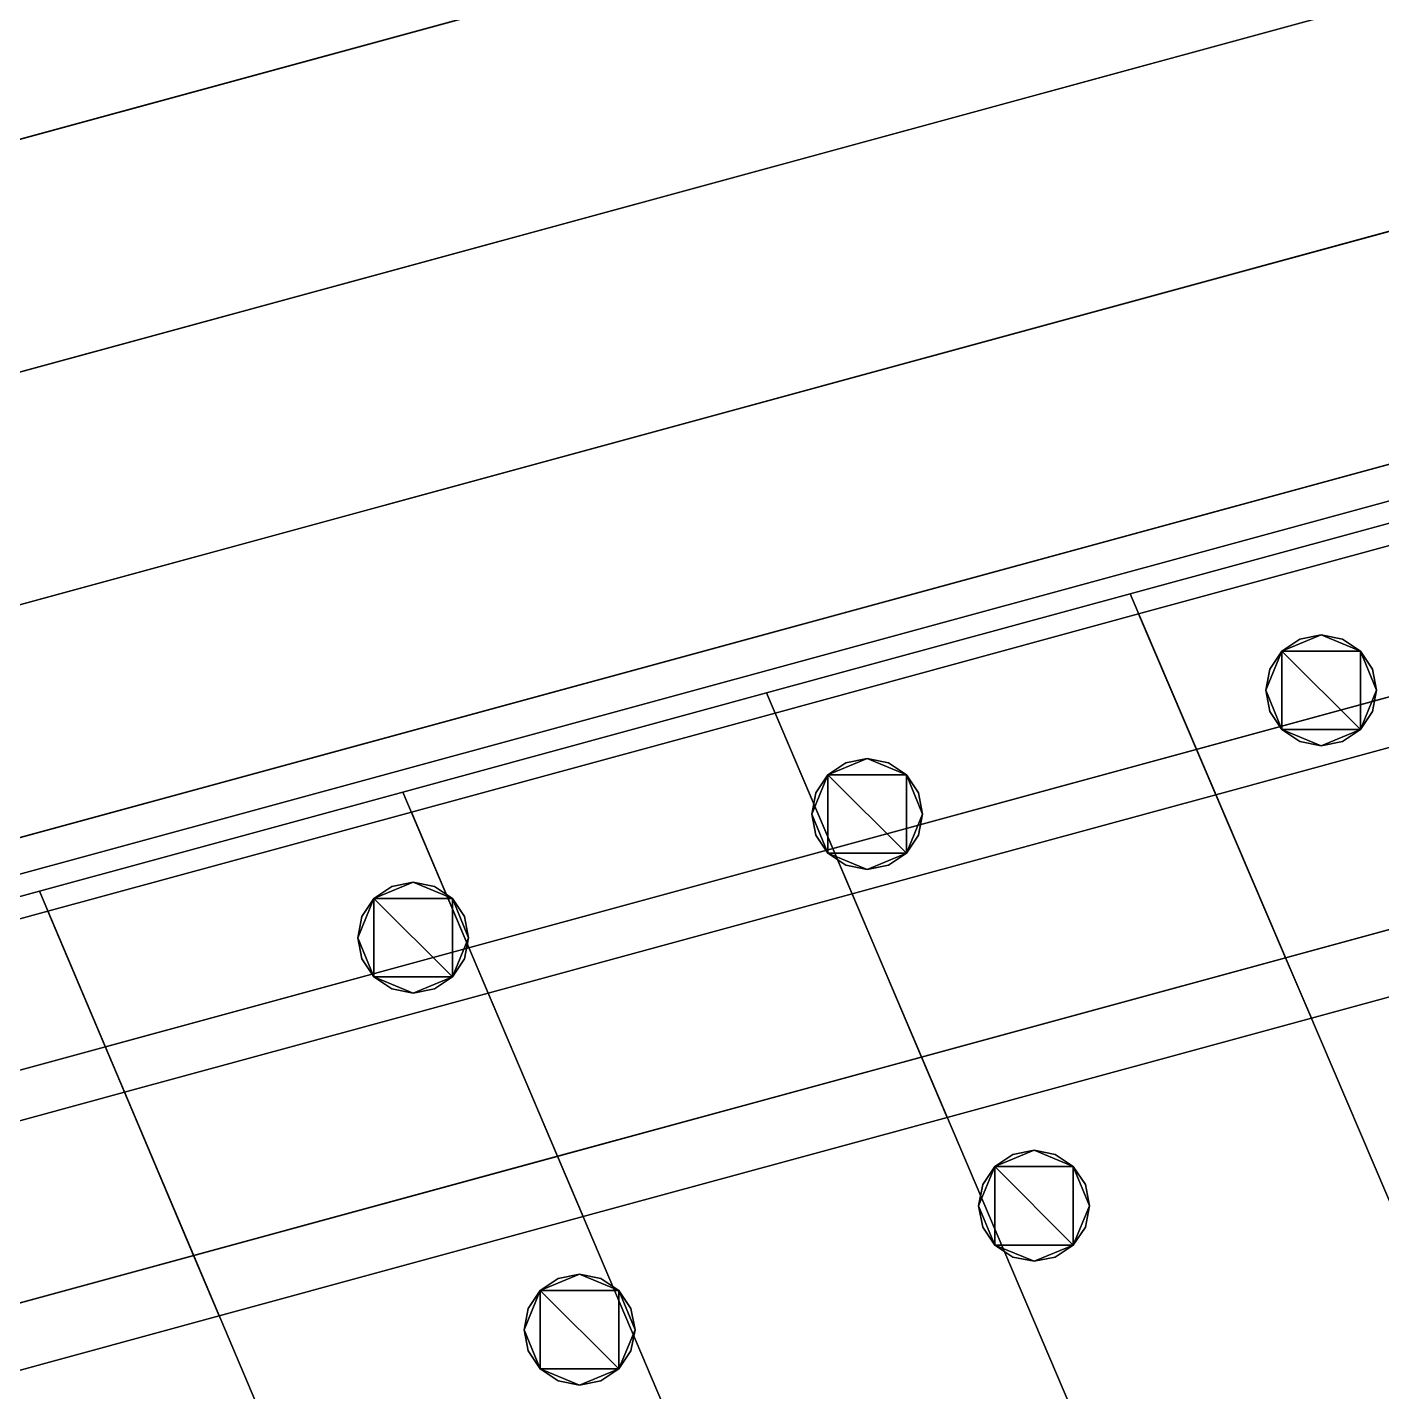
# Model space of a CAD drawing. Extents: x 2629709 to 3675628, y 1179 to 102095.
# Drawn here: x 2652340 to 2658541, y 75136 to 81384 of the extents above; entities that cross this region are included whole.
import ezdxf

# ---------------------------------------------------------------- set-up
doc = ezdxf.new("R2010")
doc.units = 0
doc.header["$LTSCALE"] = 550
doc.header["$MEASUREMENT"] = 0
for name, color, linetype in [('3DF-기초', 4, 'Continuous'), ('3DF-말뚝', 6, 'Continuous'), ('3DF-벽체', 5, 'Continuous'), ('3DF-슬래브', 8, 'Continuous'), ('3DF-포장', 250, 'Continuous')]:
    doc.layers.add(name, color=color, linetype=linetype)

msp = doc.modelspace()

# ---------------------------------------------------------------- linework, layer by layer
at = {"layer": '3DF-기초'}
for points in [[(2651125.1, 71624.7, 102250), (2649027.4, 76613, 102250), (2669000.1, 82057.3, 102250), (2671166.1, 77095.6, 102250)], [(2649027.4, 76613, 102250), (2649027.4, 76613, 102350), (2669000.1, 82057.3, 102350), (2669000.1, 82057.3, 102250)], [(2649027.4, 76613, 102350), (2651125.1, 71624.7, 102350), (2671166.1, 77095.6, 102350), (2669000.1, 82057.3, 102350)], [(2659436.3, 73996.2, 102350), (2657388.6, 78789.5, 102350), (2659053.1, 79243.2, 102350), (2661106.3, 74452, 102350)], [(2657388.6, 78789.5, 102350), (2657388.6, 78789.5, 103350), (2659053.1, 79243.2, 103350), (2659053.1, 79243.2, 102350)], [(2657388.6, 78789.5, 103350), (2659436.3, 73996.2, 103350), (2661106.3, 74452, 103350), (2659053.1, 79243.2, 103350)], [(2657766.3, 73540.3, 102350), (2655724.1, 78335.8, 102350), (2657388.6, 78789.5, 102350), (2659436.3, 73996.2, 102350)], [(2655724.1, 78335.8, 102350), (2655724.1, 78335.8, 103350), (2657388.6, 78789.5, 103350), (2657388.6, 78789.5, 102350)], [(2655724.1, 78335.8, 103350), (2657766.3, 73540.3, 103350), (2659436.3, 73996.2, 103350), (2657388.6, 78789.5, 103350)], [(2656096.3, 73084.4, 102350), (2654059.6, 77882, 102350), (2655724.1, 78335.8, 102350), (2657766.3, 73540.3, 102350)], [(2654059.6, 77882, 102350), (2654059.6, 77882, 103350), (2655724.1, 78335.8, 103350), (2655724.1, 78335.8, 102350)], [(2654059.6, 77882, 103350), (2656096.3, 73084.4, 103350), (2657766.3, 73540.3, 103350), (2655724.1, 78335.8, 103350)], [(2654426.3, 72628.6, 102350), (2652395.1, 77428.3, 102350), (2654059.6, 77882, 102350), (2656096.3, 73084.4, 102350)], [(2652395.1, 77428.3, 102350), (2652395.1, 77428.3, 103350), (2654059.6, 77882, 103350), (2654059.6, 77882, 102350)], [(2652395.1, 77428.3, 103350), (2654426.3, 72628.6, 103350), (2656096.3, 73084.4, 103350), (2654059.6, 77882, 103350)], [(2652756.4, 72172.8, 102350), (2650730.7, 76974.5, 102350), (2652395.1, 77428.3, 102350), (2654426.3, 72628.6, 102350)], [(2650730.7, 76974.5, 102350), (2650730.7, 76974.5, 103350), (2652395.1, 77428.3, 103350), (2652395.1, 77428.3, 102350)], [(2650730.7, 76974.5, 103350), (2652756.4, 72172.8, 103350), (2654426.3, 72628.6, 103350), (2652395.1, 77428.3, 103350)], [(2651125.1, 71624.7, 102350), (2651125.1, 71624.7, 102250), (2671166.1, 77095.6, 102250), (2671166.1, 77095.6, 102350)], [(2651086.4, 71716.9, 102350), (2649066.2, 76520.8, 102350), (2650730.7, 76974.5, 102350), (2652756.4, 72172.8, 102350)], [(2649066.2, 76520.8, 103350), (2651086.4, 71716.9, 103350), (2652756.4, 72172.8, 103350), (2650730.7, 76974.5, 103350)]]:
    msp.add_3dface(points, dxfattribs=at)
at = {"layer": '3DF-말뚝'}
for points in [[(2658263.5, 78601.9, 95650), (2658166.3, 78582.5, 95650), (2658083.9, 78527.5, 95650)], [(2658443.1, 78527.5, 95650), (2658263.5, 78601.9, 95650), (2658083.9, 78527.5, 95650)], [(2658263.5, 78601.9, 102350), (2658166.3, 78582.5, 102350), (2658083.9, 78527.5, 102350)], [(2658443.1, 78527.5, 102350), (2658263.5, 78601.9, 102350), (2658083.9, 78527.5, 102350)], [(2658263.5, 78601.9, 95650), (2658166.3, 78582.5, 95650), (2658166.3, 78582.5, 102350), (2658263.5, 78601.9, 102350)], [(2658360.7, 78582.5, 95650), (2658263.5, 78601.9, 95650), (2658263.5, 78601.9, 102350), (2658360.7, 78582.5, 102350)], [(2658443.1, 78527.5, 95650), (2658360.7, 78582.5, 95650), (2658263.5, 78601.9, 95650)], [(2658443.1, 78527.5, 102350), (2658360.7, 78582.5, 102350), (2658263.5, 78601.9, 102350)], [(2658166.3, 78582.5, 95650), (2658083.9, 78527.5, 95650), (2658083.9, 78527.5, 102350), (2658166.3, 78582.5, 102350)], [(2658443.1, 78527.5, 95650), (2658360.7, 78582.5, 95650), (2658360.7, 78582.5, 102350), (2658443.1, 78527.5, 102350)], [(2658083.9, 78527.5, 95650), (2658028.9, 78445.1, 95650), (2658009.5, 78347.9, 95650)], [(2658083.9, 78527.5, 95650), (2658009.5, 78347.9, 95650), (2658083.9, 78168.3, 95650)], [(2658083.9, 78527.5, 102350), (2658028.9, 78445.1, 102350), (2658009.5, 78347.9, 102350)], [(2658083.9, 78527.5, 102350), (2658009.5, 78347.9, 102350), (2658083.9, 78168.3, 102350)], [(2658083.9, 78527.5, 95650), (2658028.9, 78445.1, 95650), (2658028.9, 78445.1, 102350), (2658083.9, 78527.5, 102350)], [(2658443.1, 78168.3, 95650), (2658443.1, 78527.5, 95650), (2658083.9, 78527.5, 95650)], [(2658083.9, 78527.5, 95650), (2658083.9, 78168.3, 95650), (2658443.1, 78168.3, 95650)], [(2658443.1, 78168.3, 102350), (2658443.1, 78527.5, 102350), (2658083.9, 78527.5, 102350)], [(2658083.9, 78527.5, 102350), (2658083.9, 78168.3, 102350), (2658443.1, 78168.3, 102350)], [(2658498.2, 78445.1, 95650), (2658443.1, 78527.5, 95650), (2658443.1, 78527.5, 102350), (2658498.2, 78445.1, 102350)], [(2658517.5, 78347.9, 95650), (2658498.2, 78445.1, 95650), (2658443.1, 78527.5, 95650)], [(2658443.1, 78168.3, 95650), (2658517.5, 78347.9, 95650), (2658443.1, 78527.5, 95650)], [(2658517.5, 78347.9, 102350), (2658498.2, 78445.1, 102350), (2658443.1, 78527.5, 102350)], [(2658443.1, 78168.3, 102350), (2658517.5, 78347.9, 102350), (2658443.1, 78527.5, 102350)], [(2658028.9, 78445.1, 95650), (2658009.5, 78347.9, 95650), (2658009.5, 78347.9, 102350), (2658028.9, 78445.1, 102350)], [(2658517.5, 78347.9, 95650), (2658498.2, 78445.1, 95650), (2658498.2, 78445.1, 102350), (2658517.5, 78347.9, 102350)], [(2658009.5, 78347.9, 95650), (2658028.9, 78250.7, 95650), (2658028.9, 78250.7, 102350), (2658009.5, 78347.9, 102350)], [(2658009.5, 78347.9, 95650), (2658028.9, 78250.7, 95650), (2658083.9, 78168.3, 95650)], [(2658009.5, 78347.9, 102350), (2658028.9, 78250.7, 102350), (2658083.9, 78168.3, 102350)], [(2658443.1, 78168.3, 95650), (2658498.2, 78250.7, 95650), (2658517.5, 78347.9, 95650)], [(2658443.1, 78168.3, 102350), (2658498.2, 78250.7, 102350), (2658517.5, 78347.9, 102350)], [(2658498.2, 78250.7, 95650), (2658517.5, 78347.9, 95650), (2658517.5, 78347.9, 102350), (2658498.2, 78250.7, 102350)], [(2658028.9, 78250.7, 95650), (2658083.9, 78168.3, 95650), (2658083.9, 78168.3, 102350), (2658028.9, 78250.7, 102350)], [(2658443.1, 78168.3, 95650), (2658498.2, 78250.7, 95650), (2658498.2, 78250.7, 102350), (2658443.1, 78168.3, 102350)], [(2658083.9, 78168.3, 95650), (2658166.3, 78113.2, 95650), (2658166.3, 78113.2, 102350), (2658083.9, 78168.3, 102350)], [(2658083.9, 78168.3, 95650), (2658166.3, 78113.2, 95650), (2658263.5, 78093.9, 95650)], [(2658083.9, 78168.3, 95650), (2658263.5, 78093.9, 95650), (2658443.1, 78168.3, 95650)], [(2658083.9, 78168.3, 102350), (2658166.3, 78113.2, 102350), (2658263.5, 78093.9, 102350)], [(2658083.9, 78168.3, 102350), (2658263.5, 78093.9, 102350), (2658443.1, 78168.3, 102350)], [(2658263.5, 78093.9, 95650), (2658360.7, 78113.2, 95650), (2658443.1, 78168.3, 95650)], [(2658263.5, 78093.9, 102350), (2658360.7, 78113.2, 102350), (2658443.1, 78168.3, 102350)], [(2658360.7, 78113.2, 95650), (2658443.1, 78168.3, 95650), (2658443.1, 78168.3, 102350), (2658360.7, 78113.2, 102350)], [(2658166.3, 78113.2, 95650), (2658263.5, 78093.9, 95650), (2658263.5, 78093.9, 102350), (2658166.3, 78113.2, 102350)], [(2658263.5, 78093.9, 95650), (2658360.7, 78113.2, 95650), (2658360.7, 78113.2, 102350), (2658263.5, 78093.9, 102350)], [(2656184.9, 78035.4, 95650), (2656087.7, 78016.1, 95650), (2656005.3, 77961, 95650)], [(2656364.6, 77961, 95650), (2656184.9, 78035.4, 95650), (2656005.3, 77961, 95650)], [(2656184.9, 78035.4, 102350), (2656087.7, 78016.1, 102350), (2656005.3, 77961, 102350)], [(2656364.6, 77961, 102350), (2656184.9, 78035.4, 102350), (2656005.3, 77961, 102350)], [(2656087.7, 78016.1, 95650), (2656005.3, 77961, 95650), (2656005.3, 77961, 102350), (2656087.7, 78016.1, 102350)], [(2656184.9, 78035.4, 95650), (2656087.7, 78016.1, 95650), (2656087.7, 78016.1, 102350), (2656184.9, 78035.4, 102350)], [(2656282.1, 78016.1, 95650), (2656184.9, 78035.4, 95650), (2656184.9, 78035.4, 102350), (2656282.1, 78016.1, 102350)], [(2656364.6, 77961, 95650), (2656282.1, 78016.1, 95650), (2656184.9, 78035.4, 95650)], [(2656364.6, 77961, 102350), (2656282.1, 78016.1, 102350), (2656184.9, 78035.4, 102350)], [(2656364.6, 77961, 95650), (2656282.1, 78016.1, 95650), (2656282.1, 78016.1, 102350), (2656364.6, 77961, 102350)], [(2656005.3, 77961, 95650), (2655950.3, 77878.6, 95650), (2655930.9, 77781.4, 95650)], [(2656005.3, 77961, 95650), (2655930.9, 77781.4, 95650), (2656005.3, 77601.8, 95650)], [(2656005.3, 77961, 102350), (2655950.3, 77878.6, 102350), (2655930.9, 77781.4, 102350)], [(2656005.3, 77961, 102350), (2655930.9, 77781.4, 102350), (2656005.3, 77601.8, 102350)], [(2656005.3, 77961, 95650), (2655950.3, 77878.6, 95650), (2655950.3, 77878.6, 102350), (2656005.3, 77961, 102350)], [(2656364.6, 77601.8, 95650), (2656364.6, 77961, 95650), (2656005.3, 77961, 95650)], [(2656005.3, 77961, 95650), (2656005.3, 77601.8, 95650), (2656364.6, 77601.8, 95650)], [(2656364.6, 77601.8, 102350), (2656364.6, 77961, 102350), (2656005.3, 77961, 102350)], [(2656005.3, 77961, 102350), (2656005.3, 77601.8, 102350), (2656364.6, 77601.8, 102350)], [(2656419.6, 77878.6, 95650), (2656364.6, 77961, 95650), (2656364.6, 77961, 102350), (2656419.6, 77878.6, 102350)], [(2656438.9, 77781.4, 95650), (2656419.6, 77878.6, 95650), (2656364.6, 77961, 95650)], [(2656364.6, 77601.8, 95650), (2656438.9, 77781.4, 95650), (2656364.6, 77961, 95650)], [(2656438.9, 77781.4, 102350), (2656419.6, 77878.6, 102350), (2656364.6, 77961, 102350)], [(2656364.6, 77601.8, 102350), (2656438.9, 77781.4, 102350), (2656364.6, 77961, 102350)], [(2655950.3, 77878.6, 95650), (2655930.9, 77781.4, 95650), (2655930.9, 77781.4, 102350), (2655950.3, 77878.6, 102350)], [(2656438.9, 77781.4, 95650), (2656419.6, 77878.6, 95650), (2656419.6, 77878.6, 102350), (2656438.9, 77781.4, 102350)], [(2655930.9, 77781.4, 95650), (2655950.3, 77684.2, 95650), (2655950.3, 77684.2, 102350), (2655930.9, 77781.4, 102350)], [(2655930.9, 77781.4, 95650), (2655950.3, 77684.2, 95650), (2656005.3, 77601.8, 95650)], [(2655930.9, 77781.4, 102350), (2655950.3, 77684.2, 102350), (2656005.3, 77601.8, 102350)], [(2656364.6, 77601.8, 95650), (2656419.6, 77684.2, 95650), (2656438.9, 77781.4, 95650)], [(2656364.6, 77601.8, 102350), (2656419.6, 77684.2, 102350), (2656438.9, 77781.4, 102350)], [(2656419.6, 77684.2, 95650), (2656438.9, 77781.4, 95650), (2656438.9, 77781.4, 102350), (2656419.6, 77684.2, 102350)], [(2655950.3, 77684.2, 95650), (2656005.3, 77601.8, 95650), (2656005.3, 77601.8, 102350), (2655950.3, 77684.2, 102350)], [(2656364.6, 77601.8, 95650), (2656419.6, 77684.2, 95650), (2656419.6, 77684.2, 102350), (2656364.6, 77601.8, 102350)], [(2656005.3, 77601.8, 95650), (2656087.7, 77546.7, 95650), (2656087.7, 77546.7, 102350), (2656005.3, 77601.8, 102350)], [(2656005.3, 77601.8, 95650), (2656087.7, 77546.7, 95650), (2656184.9, 77527.4, 95650)], [(2656005.3, 77601.8, 95650), (2656184.9, 77527.4, 95650), (2656364.6, 77601.8, 95650)], [(2656005.3, 77601.8, 102350), (2656087.7, 77546.7, 102350), (2656184.9, 77527.4, 102350)], [(2656005.3, 77601.8, 102350), (2656184.9, 77527.4, 102350), (2656364.6, 77601.8, 102350)], [(2656184.9, 77527.4, 95650), (2656282.1, 77546.7, 95650), (2656364.6, 77601.8, 95650)], [(2656184.9, 77527.4, 102350), (2656282.1, 77546.7, 102350), (2656364.6, 77601.8, 102350)], [(2656282.1, 77546.7, 95650), (2656364.6, 77601.8, 95650), (2656364.6, 77601.8, 102350), (2656282.1, 77546.7, 102350)], [(2656087.7, 77546.7, 95650), (2656184.9, 77527.4, 95650), (2656184.9, 77527.4, 102350), (2656087.7, 77546.7, 102350)], [(2656184.9, 77527.4, 95650), (2656282.1, 77546.7, 95650), (2656282.1, 77546.7, 102350), (2656184.9, 77527.4, 102350)], [(2654106.4, 77468.9, 95650), (2654009.2, 77449.6, 95650), (2653926.8, 77394.5, 95650)], [(2654286, 77394.5, 95650), (2654106.4, 77468.9, 95650), (2653926.8, 77394.5, 95650)], [(2654106.4, 77468.9, 102350), (2654009.2, 77449.6, 102350), (2653926.8, 77394.5, 102350)], [(2654286, 77394.5, 102350), (2654106.4, 77468.9, 102350), (2653926.8, 77394.5, 102350)], [(2654009.2, 77449.6, 95650), (2653926.8, 77394.5, 95650), (2653926.8, 77394.5, 102350), (2654009.2, 77449.6, 102350)], [(2654106.4, 77468.9, 95650), (2654009.2, 77449.6, 95650), (2654009.2, 77449.6, 102350), (2654106.4, 77468.9, 102350)], [(2654203.6, 77449.6, 95650), (2654106.4, 77468.9, 95650), (2654106.4, 77468.9, 102350), (2654203.6, 77449.6, 102350)], [(2654286, 77394.5, 95650), (2654203.6, 77449.6, 95650), (2654106.4, 77468.9, 95650)], [(2654286, 77394.5, 102350), (2654203.6, 77449.6, 102350), (2654106.4, 77468.9, 102350)], [(2654286, 77394.5, 95650), (2654203.6, 77449.6, 95650), (2654203.6, 77449.6, 102350), (2654286, 77394.5, 102350)], [(2653926.8, 77394.5, 95650), (2653871.7, 77312.1, 95650), (2653852.4, 77214.9, 95650)], [(2653926.8, 77394.5, 95650), (2653852.4, 77214.9, 95650), (2653926.8, 77035.3, 95650)], [(2653926.8, 77394.5, 102350), (2653871.7, 77312.1, 102350), (2653852.4, 77214.9, 102350)], [(2653926.8, 77394.5, 102350), (2653852.4, 77214.9, 102350), (2653926.8, 77035.3, 102350)], [(2653926.8, 77394.5, 95650), (2653871.7, 77312.1, 95650), (2653871.7, 77312.1, 102350), (2653926.8, 77394.5, 102350)], [(2654286, 77035.3, 95650), (2654286, 77394.5, 95650), (2653926.8, 77394.5, 95650)], [(2653926.8, 77394.5, 95650), (2653926.8, 77035.3, 95650), (2654286, 77035.3, 95650)], [(2654286, 77035.3, 102350), (2654286, 77394.5, 102350), (2653926.8, 77394.5, 102350)], [(2653926.8, 77394.5, 102350), (2653926.8, 77035.3, 102350), (2654286, 77035.3, 102350)], [(2654341, 77312.1, 95650), (2654286, 77394.5, 95650), (2654286, 77394.5, 102350), (2654341, 77312.1, 102350)], [(2654360.4, 77214.9, 95650), (2654341, 77312.1, 95650), (2654286, 77394.5, 95650)], [(2654286, 77035.3, 95650), (2654360.4, 77214.9, 95650), (2654286, 77394.5, 95650)], [(2654360.4, 77214.9, 102350), (2654341, 77312.1, 102350), (2654286, 77394.5, 102350)], [(2654286, 77035.3, 102350), (2654360.4, 77214.9, 102350), (2654286, 77394.5, 102350)], [(2653871.7, 77312.1, 95650), (2653852.4, 77214.9, 95650), (2653852.4, 77214.9, 102350), (2653871.7, 77312.1, 102350)], [(2654360.4, 77214.9, 95650), (2654341, 77312.1, 95650), (2654341, 77312.1, 102350), (2654360.4, 77214.9, 102350)], [(2653852.4, 77214.9, 95650), (2653871.7, 77117.7, 95650), (2653871.7, 77117.7, 102350), (2653852.4, 77214.9, 102350)], [(2653852.4, 77214.9, 95650), (2653871.7, 77117.7, 95650), (2653926.8, 77035.3, 95650)], [(2653852.4, 77214.9, 102350), (2653871.7, 77117.7, 102350), (2653926.8, 77035.3, 102350)], [(2654286, 77035.3, 95650), (2654341, 77117.7, 95650), (2654360.4, 77214.9, 95650)], [(2654286, 77035.3, 102350), (2654341, 77117.7, 102350), (2654360.4, 77214.9, 102350)], [(2654341, 77117.7, 95650), (2654360.4, 77214.9, 95650), (2654360.4, 77214.9, 102350), (2654341, 77117.7, 102350)], [(2653871.7, 77117.7, 95650), (2653926.8, 77035.3, 95650), (2653926.8, 77035.3, 102350), (2653871.7, 77117.7, 102350)], [(2654286, 77035.3, 95650), (2654341, 77117.7, 95650), (2654341, 77117.7, 102350), (2654286, 77035.3, 102350)], [(2653926.8, 77035.3, 95650), (2654009.2, 76980.2, 95650), (2654009.2, 76980.2, 102350), (2653926.8, 77035.3, 102350)], [(2653926.8, 77035.3, 95650), (2654009.2, 76980.2, 95650), (2654106.4, 76960.9, 95650)], [(2653926.8, 77035.3, 95650), (2654106.4, 76960.9, 95650), (2654286, 77035.3, 95650)], [(2653926.8, 77035.3, 102350), (2654009.2, 76980.2, 102350), (2654106.4, 76960.9, 102350)], [(2653926.8, 77035.3, 102350), (2654106.4, 76960.9, 102350), (2654286, 77035.3, 102350)], [(2654009.2, 76980.2, 95650), (2654106.4, 76960.9, 95650), (2654106.4, 76960.9, 102350), (2654009.2, 76980.2, 102350)], [(2654106.4, 76960.9, 95650), (2654203.6, 76980.2, 95650), (2654286, 77035.3, 95650)], [(2654106.4, 76960.9, 102350), (2654203.6, 76980.2, 102350), (2654286, 77035.3, 102350)], [(2654106.4, 76960.9, 95650), (2654203.6, 76980.2, 95650), (2654203.6, 76980.2, 102350), (2654106.4, 76960.9, 102350)], [(2654203.6, 76980.2, 95650), (2654286, 77035.3, 95650), (2654286, 77035.3, 102350), (2654203.6, 76980.2, 102350)], [(2656949.2, 76241.4, 95650), (2656852, 76222.1, 95650), (2656769.6, 76167, 95650)], [(2657128.8, 76167, 95650), (2656949.2, 76241.4, 95650), (2656769.6, 76167, 95650)], [(2656949.2, 76241.4, 102350), (2656852, 76222.1, 102350), (2656769.6, 76167, 102350)], [(2657128.8, 76167, 102350), (2656949.2, 76241.4, 102350), (2656769.6, 76167, 102350)], [(2656949.2, 76241.4, 95650), (2656852, 76222.1, 95650), (2656852, 76222.1, 102350), (2656949.2, 76241.4, 102350)], [(2657046.4, 76222.1, 95650), (2656949.2, 76241.4, 95650), (2656949.2, 76241.4, 102350), (2657046.4, 76222.1, 102350)], [(2657128.8, 76167, 95650), (2657046.4, 76222.1, 95650), (2656949.2, 76241.4, 95650)], [(2657128.8, 76167, 102350), (2657046.4, 76222.1, 102350), (2656949.2, 76241.4, 102350)], [(2656769.6, 76167, 95650), (2656714.6, 76084.6, 95650), (2656695.2, 75987.4, 95650)], [(2656769.6, 76167, 95650), (2656695.2, 75987.4, 95650), (2656769.6, 75807.8, 95650)], [(2656769.6, 76167, 102350), (2656714.6, 76084.6, 102350), (2656695.2, 75987.4, 102350)], [(2656769.6, 76167, 102350), (2656695.2, 75987.4, 102350), (2656769.6, 75807.8, 102350)], [(2656769.6, 76167, 95650), (2656714.6, 76084.6, 95650), (2656714.6, 76084.6, 102350), (2656769.6, 76167, 102350)], [(2656852, 76222.1, 95650), (2656769.6, 76167, 95650), (2656769.6, 76167, 102350), (2656852, 76222.1, 102350)], [(2657128.8, 75807.8, 95650), (2657128.8, 76167, 95650), (2656769.6, 76167, 95650)], [(2656769.6, 76167, 95650), (2656769.6, 75807.8, 95650), (2657128.8, 75807.8, 95650)], [(2657128.8, 75807.8, 102350), (2657128.8, 76167, 102350), (2656769.6, 76167, 102350)], [(2656769.6, 76167, 102350), (2656769.6, 75807.8, 102350), (2657128.8, 75807.8, 102350)], [(2657128.8, 76167, 95650), (2657046.4, 76222.1, 95650), (2657046.4, 76222.1, 102350), (2657128.8, 76167, 102350)], [(2657183.9, 76084.6, 95650), (2657128.8, 76167, 95650), (2657128.8, 76167, 102350), (2657183.9, 76084.6, 102350)], [(2657203.2, 75987.4, 95650), (2657183.9, 76084.6, 95650), (2657128.8, 76167, 95650)], [(2657128.8, 75807.8, 95650), (2657203.2, 75987.4, 95650), (2657128.8, 76167, 95650)], [(2657203.2, 75987.4, 102350), (2657183.9, 76084.6, 102350), (2657128.8, 76167, 102350)], [(2657128.8, 75807.8, 102350), (2657203.2, 75987.4, 102350), (2657128.8, 76167, 102350)], [(2656714.6, 76084.6, 95650), (2656695.2, 75987.4, 95650), (2656695.2, 75987.4, 102350), (2656714.6, 76084.6, 102350)], [(2657203.2, 75987.4, 95650), (2657183.9, 76084.6, 95650), (2657183.9, 76084.6, 102350), (2657203.2, 75987.4, 102350)], [(2656695.2, 75987.4, 95650), (2656714.6, 75890.2, 95650), (2656714.6, 75890.2, 102350), (2656695.2, 75987.4, 102350)], [(2656695.2, 75987.4, 95650), (2656714.6, 75890.2, 95650), (2656769.6, 75807.8, 95650)], [(2656695.2, 75987.4, 102350), (2656714.6, 75890.2, 102350), (2656769.6, 75807.8, 102350)], [(2657128.8, 75807.8, 95650), (2657183.9, 75890.2, 95650), (2657203.2, 75987.4, 95650)], [(2657128.8, 75807.8, 102350), (2657183.9, 75890.2, 102350), (2657203.2, 75987.4, 102350)], [(2657183.9, 75890.2, 95650), (2657203.2, 75987.4, 95650), (2657203.2, 75987.4, 102350), (2657183.9, 75890.2, 102350)], [(2656714.6, 75890.2, 95650), (2656769.6, 75807.8, 95650), (2656769.6, 75807.8, 102350), (2656714.6, 75890.2, 102350)], [(2657128.8, 75807.8, 95650), (2657183.9, 75890.2, 95650), (2657183.9, 75890.2, 102350), (2657128.8, 75807.8, 102350)], [(2656769.6, 75807.8, 95650), (2656852, 75752.7, 95650), (2656852, 75752.7, 102350), (2656769.6, 75807.8, 102350)], [(2656769.6, 75807.8, 95650), (2656852, 75752.7, 95650), (2656949.2, 75733.4, 95650)], [(2656769.6, 75807.8, 95650), (2656949.2, 75733.4, 95650), (2657128.8, 75807.8, 95650)], [(2656769.6, 75807.8, 102350), (2656852, 75752.7, 102350), (2656949.2, 75733.4, 102350)], [(2656769.6, 75807.8, 102350), (2656949.2, 75733.4, 102350), (2657128.8, 75807.8, 102350)], [(2656949.2, 75733.4, 95650), (2657046.4, 75752.7, 95650), (2657128.8, 75807.8, 95650)], [(2656949.2, 75733.4, 102350), (2657046.4, 75752.7, 102350), (2657128.8, 75807.8, 102350)], [(2657046.4, 75752.7, 95650), (2657128.8, 75807.8, 95650), (2657128.8, 75807.8, 102350), (2657046.4, 75752.7, 102350)], [(2656852, 75752.7, 95650), (2656949.2, 75733.4, 95650), (2656949.2, 75733.4, 102350), (2656852, 75752.7, 102350)], [(2656949.2, 75733.4, 95650), (2657046.4, 75752.7, 95650), (2657046.4, 75752.7, 102350), (2656949.2, 75733.4, 102350)], [(2654868.1, 75673.8, 95650), (2654770.9, 75654.5, 95650), (2654688.5, 75599.4, 95650)], [(2655047.7, 75599.4, 95650), (2654868.1, 75673.8, 95650), (2654688.5, 75599.4, 95650)], [(2654868.1, 75673.8, 102350), (2654770.9, 75654.5, 102350), (2654688.5, 75599.4, 102350)], [(2655047.7, 75599.4, 102350), (2654868.1, 75673.8, 102350), (2654688.5, 75599.4, 102350)], [(2654868.1, 75673.8, 95650), (2654770.9, 75654.5, 95650), (2654770.9, 75654.5, 102350), (2654868.1, 75673.8, 102350)], [(2654965.3, 75654.5, 95650), (2654868.1, 75673.8, 95650), (2654868.1, 75673.8, 102350), (2654965.3, 75654.5, 102350)], [(2655047.7, 75599.4, 95650), (2654965.3, 75654.5, 95650), (2654868.1, 75673.8, 95650)], [(2655047.7, 75599.4, 102350), (2654965.3, 75654.5, 102350), (2654868.1, 75673.8, 102350)], [(2654770.9, 75654.5, 95650), (2654688.5, 75599.4, 95650), (2654688.5, 75599.4, 102350), (2654770.9, 75654.5, 102350)], [(2655047.7, 75599.4, 95650), (2654965.3, 75654.5, 95650), (2654965.3, 75654.5, 102350), (2655047.7, 75599.4, 102350)], [(2654688.5, 75599.4, 95650), (2654633.4, 75517, 95650), (2654614.1, 75419.8, 95650)], [(2654688.5, 75599.4, 95650), (2654614.1, 75419.8, 95650), (2654688.5, 75240.2, 95650)], [(2654688.5, 75599.4, 102350), (2654633.4, 75517, 102350), (2654614.1, 75419.8, 102350)], [(2654688.5, 75599.4, 102350), (2654614.1, 75419.8, 102350), (2654688.5, 75240.2, 102350)], [(2654688.5, 75599.4, 95650), (2654633.4, 75517, 95650), (2654633.4, 75517, 102350), (2654688.5, 75599.4, 102350)], [(2655047.7, 75240.2, 95650), (2655047.7, 75599.4, 95650), (2654688.5, 75599.4, 95650)], [(2654688.5, 75599.4, 95650), (2654688.5, 75240.2, 95650), (2655047.7, 75240.2, 95650)], [(2655047.7, 75240.2, 102350), (2655047.7, 75599.4, 102350), (2654688.5, 75599.4, 102350)], [(2654688.5, 75599.4, 102350), (2654688.5, 75240.2, 102350), (2655047.7, 75240.2, 102350)], [(2655102.8, 75517, 95650), (2655047.7, 75599.4, 95650), (2655047.7, 75599.4, 102350), (2655102.8, 75517, 102350)], [(2655122.1, 75419.8, 95650), (2655102.8, 75517, 95650), (2655047.7, 75599.4, 95650)], [(2655047.7, 75240.2, 95650), (2655122.1, 75419.8, 95650), (2655047.7, 75599.4, 95650)], [(2655122.1, 75419.8, 102350), (2655102.8, 75517, 102350), (2655047.7, 75599.4, 102350)], [(2655047.7, 75240.2, 102350), (2655122.1, 75419.8, 102350), (2655047.7, 75599.4, 102350)], [(2654633.4, 75517, 95650), (2654614.1, 75419.8, 95650), (2654614.1, 75419.8, 102350), (2654633.4, 75517, 102350)], [(2655122.1, 75419.8, 95650), (2655102.8, 75517, 95650), (2655102.8, 75517, 102350), (2655122.1, 75419.8, 102350)], [(2654614.1, 75419.8, 95650), (2654633.4, 75322.6, 95650), (2654633.4, 75322.6, 102350), (2654614.1, 75419.8, 102350)], [(2654614.1, 75419.8, 95650), (2654633.4, 75322.6, 95650), (2654688.5, 75240.2, 95650)], [(2654614.1, 75419.8, 102350), (2654633.4, 75322.6, 102350), (2654688.5, 75240.2, 102350)], [(2655047.7, 75240.2, 95650), (2655102.8, 75322.6, 95650), (2655122.1, 75419.8, 95650)], [(2655047.7, 75240.2, 102350), (2655102.8, 75322.6, 102350), (2655122.1, 75419.8, 102350)], [(2655102.8, 75322.6, 95650), (2655122.1, 75419.8, 95650), (2655122.1, 75419.8, 102350), (2655102.8, 75322.6, 102350)], [(2654633.4, 75322.6, 95650), (2654688.5, 75240.2, 95650), (2654688.5, 75240.2, 102350), (2654633.4, 75322.6, 102350)], [(2655047.7, 75240.2, 95650), (2655102.8, 75322.6, 95650), (2655102.8, 75322.6, 102350), (2655047.7, 75240.2, 102350)], [(2654688.5, 75240.2, 95650), (2654770.9, 75185.2, 95650), (2654770.9, 75185.2, 102350), (2654688.5, 75240.2, 102350)], [(2654688.5, 75240.2, 95650), (2654770.9, 75185.2, 95650), (2654868.1, 75165.8, 95650)], [(2654688.5, 75240.2, 95650), (2654868.1, 75165.8, 95650), (2655047.7, 75240.2, 95650)], [(2654688.5, 75240.2, 102350), (2654770.9, 75185.2, 102350), (2654868.1, 75165.8, 102350)], [(2654688.5, 75240.2, 102350), (2654868.1, 75165.8, 102350), (2655047.7, 75240.2, 102350)], [(2654868.1, 75165.8, 95650), (2654965.3, 75185.2, 95650), (2655047.7, 75240.2, 95650)], [(2654868.1, 75165.8, 102350), (2654965.3, 75185.2, 102350), (2655047.7, 75240.2, 102350)], [(2654965.3, 75185.2, 95650), (2655047.7, 75240.2, 95650), (2655047.7, 75240.2, 102350), (2654965.3, 75185.2, 102350)], [(2654770.9, 75185.2, 95650), (2654868.1, 75165.8, 95650), (2654868.1, 75165.8, 102350), (2654770.9, 75185.2, 102350)], [(2654868.1, 75165.8, 95650), (2654965.3, 75185.2, 95650), (2654965.3, 75185.2, 102350), (2654868.1, 75165.8, 102350)]]:
    msp.add_3dface(points, dxfattribs=at)
at = {"layer": '3DF-벽체'}
for points in [[(2657781.5, 77869.9, 111176), (2657427.9, 78697.5, 111142.2), (2659092.5, 79151.3, 111057.7), (2659447, 78324.1, 111091.8)], [(2657427.9, 78697.5, 111142.2), (2657781.5, 77869.9, 110876), (2659447, 78324.1, 110791.8), (2659092.5, 79151.3, 111057.7)], [(2656115.9, 77415.7, 111260.2), (2655763.3, 78243.7, 111226.6), (2657427.9, 78697.5, 111142.2), (2657781.5, 77869.9, 111176)], [(2655763.3, 78243.7, 111226.6), (2656115.9, 77415.7, 110960.2), (2657781.5, 77869.9, 110876), (2657427.9, 78697.5, 111142.2)], [(2658100.6, 77122.8, 103350), (2657781.5, 77869.9, 103350), (2659447, 78324.1, 103350), (2659767.1, 77577.2, 103350)], [(2657781.5, 77869.9, 103350), (2657781.5, 77869.9, 111176), (2659447, 78324.1, 111091.8), (2659447, 78324.1, 103350)], [(2657781.5, 77869.9, 111176), (2658100.6, 77122.8, 111206.5), (2659767.1, 77577.2, 111122.5), (2659447, 78324.1, 111091.8)], [(2657781.5, 77869.9, 110876), (2657781.5, 77869.9, 111176), (2659447, 78324.1, 111091.8), (2659447, 78324.1, 110791.8)], [(2654450.4, 76961.5, 111344.4), (2654098.7, 77790, 111311.1), (2655763.3, 78243.7, 111226.6), (2656115.9, 77415.7, 111260.2)], [(2654098.7, 77790, 111311.1), (2654450.4, 76961.5, 111044.4), (2656115.9, 77415.7, 110960.2), (2655763.3, 78243.7, 111226.6)], [(2656434.2, 76668.5, 103350), (2656115.9, 77415.7, 103350), (2657781.5, 77869.9, 103350), (2658100.6, 77122.8, 103350)], [(2656115.9, 77415.7, 103350), (2656115.9, 77415.7, 111260.2), (2657781.5, 77869.9, 111176), (2657781.5, 77869.9, 103350)], [(2656115.9, 77415.7, 111260.2), (2656434.2, 76668.5, 111290.5), (2658100.6, 77122.8, 111206.5), (2657781.5, 77869.9, 111176)], [(2656115.9, 77415.7, 110960.2), (2656115.9, 77415.7, 111260.2), (2657781.5, 77869.9, 111176), (2657781.5, 77869.9, 110876)], [(2652784.9, 76507.3, 111428.6), (2652434.1, 77336.2, 111395.6), (2654098.7, 77790, 111311.1), (2654450.4, 76961.5, 111344.4)], [(2652434.1, 77336.2, 111395.6), (2652784.9, 76507.3, 111128.6), (2654450.4, 76961.5, 111044.4), (2654098.7, 77790, 111311.1)], [(2658100.6, 77122.8, 111206.5), (2658100.6, 77122.8, 103350), (2659767.1, 77577.2, 103350), (2659767.1, 77577.2, 111122.5)], [(2658100.6, 77122.8, 111406.5), (2658218.5, 76846.9, 111406.5), (2659885.2, 77301.4, 111322.5), (2659767.1, 77577.2, 111322.5)], [(2658218.5, 76846.9, 111106.5), (2658100.6, 77122.8, 110806.5), (2659767.1, 77577.2, 110722.5), (2659885.2, 77301.4, 111022.5)], [(2658100.6, 77122.8, 110806.5), (2658100.6, 77122.8, 111406.5), (2659767.1, 77577.2, 111322.5), (2659767.1, 77577.2, 110722.5)], [(2654767.7, 76214.1, 103350), (2654450.4, 76961.5, 103350), (2656115.9, 77415.7, 103350), (2656434.2, 76668.5, 103350)], [(2654450.4, 76961.5, 103350), (2654450.4, 76961.5, 111344.4), (2656115.9, 77415.7, 111260.2), (2656115.9, 77415.7, 103350)], [(2654450.4, 76961.5, 111344.4), (2654767.7, 76214.1, 111374.4), (2656434.2, 76668.5, 111290.5), (2656115.9, 77415.7, 111260.2)], [(2654450.4, 76961.5, 111044.4), (2654450.4, 76961.5, 111344.4), (2656115.9, 77415.7, 111260.2), (2656115.9, 77415.7, 110960.2)], [(2651119.3, 76053.2, 111512.8), (2650769.5, 76882.4, 111480), (2652434.1, 77336.2, 111395.6), (2652784.9, 76507.3, 111428.6)], [(2650769.5, 76882.4, 111480), (2651119.3, 76053.2, 111212.8), (2652784.9, 76507.3, 111128.6), (2652434.1, 77336.2, 111395.6)], [(2658218.5, 76846.9, 111406.5), (2658218.5, 76846.9, 111106.5), (2659885.2, 77301.4, 111022.5), (2659885.2, 77301.4, 111322.5)], [(2656434.2, 76668.5, 111290.5), (2656434.2, 76668.5, 103350), (2658100.6, 77122.8, 103350), (2658100.6, 77122.8, 111206.5)], [(2656434.2, 76668.5, 111490.5), (2656551.7, 76392.4, 111490.5), (2658218.5, 76846.9, 111406.5), (2658100.6, 77122.8, 111406.5)], [(2656551.7, 76392.4, 111190.5), (2656434.2, 76668.5, 110890.5), (2658100.6, 77122.8, 110806.5), (2658218.5, 76846.9, 111106.5)], [(2656434.2, 76668.5, 110890.5), (2656434.2, 76668.5, 111490.5), (2658100.6, 77122.8, 111406.5), (2658100.6, 77122.8, 110806.5)], [(2653101.3, 75759.8, 103350), (2652784.9, 76507.3, 103350), (2654450.4, 76961.5, 103350), (2654767.7, 76214.1, 103350)], [(2652784.9, 76507.3, 103350), (2652784.9, 76507.3, 111428.6), (2654450.4, 76961.5, 111344.4), (2654450.4, 76961.5, 103350)], [(2652784.9, 76507.3, 111428.6), (2653101.3, 75759.8, 111458.4), (2654767.7, 76214.1, 111374.4), (2654450.4, 76961.5, 111344.4)], [(2652784.9, 76507.3, 111128.6), (2652784.9, 76507.3, 111428.6), (2654450.4, 76961.5, 111344.4), (2654450.4, 76961.5, 111044.4)], [(2656551.7, 76392.4, 111490.5), (2656551.7, 76392.4, 111190.5), (2658218.5, 76846.9, 111106.5), (2658218.5, 76846.9, 111406.5)], [(2654767.7, 76214.1, 111374.4), (2654767.7, 76214.1, 103350), (2656434.2, 76668.5, 103350), (2656434.2, 76668.5, 111290.5)], [(2654767.7, 76214.1, 111574.4), (2654884.9, 75938, 111574.4), (2656551.7, 76392.4, 111490.5), (2656434.2, 76668.5, 111490.5)], [(2654884.9, 75938, 111274.4), (2654767.7, 76214.1, 110974.4), (2656434.2, 76668.5, 110890.5), (2656551.7, 76392.4, 111190.5)], [(2654767.7, 76214.1, 110974.4), (2654767.7, 76214.1, 111574.4), (2656434.2, 76668.5, 111490.5), (2656434.2, 76668.5, 110890.5)], [(2651434.8, 75305.4, 103350), (2651119.3, 76053.2, 103350), (2652784.9, 76507.3, 103350), (2653101.3, 75759.8, 103350)], [(2651119.3, 76053.2, 103350), (2651119.3, 76053.2, 111512.8), (2652784.9, 76507.3, 111428.6), (2652784.9, 76507.3, 103350)], [(2651119.3, 76053.2, 111512.8), (2651434.8, 75305.4, 111542.3), (2653101.3, 75759.8, 111458.4), (2652784.9, 76507.3, 111428.6)], [(2651119.3, 76053.2, 111212.8), (2651119.3, 76053.2, 111512.8), (2652784.9, 76507.3, 111428.6), (2652784.9, 76507.3, 111128.6)], [(2654884.9, 75938, 111574.4), (2654884.9, 75938, 111274.4), (2656551.7, 76392.4, 111190.5), (2656551.7, 76392.4, 111490.5)], [(2653101.3, 75759.8, 111458.4), (2653101.3, 75759.8, 103350), (2654767.7, 76214.1, 103350), (2654767.7, 76214.1, 111374.4)], [(2653101.3, 75759.8, 111658.4), (2653218.2, 75483.5, 111658.4), (2654884.9, 75938, 111574.4), (2654767.7, 76214.1, 111574.4)], [(2653218.2, 75483.5, 111358.4), (2653101.3, 75759.8, 111058.4), (2654767.7, 76214.1, 110974.4), (2654884.9, 75938, 111274.4)], [(2653101.3, 75759.8, 111058.4), (2653101.3, 75759.8, 111658.4), (2654767.7, 76214.1, 111574.4), (2654767.7, 76214.1, 110974.4)], [(2653218.2, 75483.5, 111658.4), (2653218.2, 75483.5, 111358.4), (2654884.9, 75938, 111274.4), (2654884.9, 75938, 111574.4)], [(2651434.8, 75305.4, 111542.3), (2651434.8, 75305.4, 103350), (2653101.3, 75759.8, 103350), (2653101.3, 75759.8, 111458.4)], [(2651434.8, 75305.4, 111742.3), (2651551.4, 75029, 111742.3), (2653218.2, 75483.5, 111658.4), (2653101.3, 75759.8, 111658.4)], [(2651551.4, 75029, 111442.3), (2651434.8, 75305.4, 111142.3), (2653101.3, 75759.8, 111058.4), (2653218.2, 75483.5, 111358.4)], [(2651434.8, 75305.4, 111142.3), (2651434.8, 75305.4, 111742.3), (2653101.3, 75759.8, 111658.4), (2653101.3, 75759.8, 111058.4)], [(2651551.4, 75029, 111742.3), (2651551.4, 75029, 111442.3), (2653218.2, 75483.5, 111358.4), (2653218.2, 75483.5, 111658.4)]]:
    msp.add_3dface(points, dxfattribs=at)
at = {"layer": '3DF-슬래브'}
for points in [[(2647355.7, 80588.1, 111401.6), (2667271, 86018, 110384), (2666855.2, 86970.5, 110342.6), (2646953.6, 81544.3, 111364.1)], [(2667271, 86018, 111384), (2647355.7, 80588.1, 112401.6), (2646953.6, 81544.3, 112364.1), (2666855.2, 86970.5, 111342.6)], [(2647757.8, 79631.9, 111439), (2667686.8, 85065.6, 110425.4), (2667271, 86018, 110384), (2647355.7, 80588.1, 111401.6)], [(2667686.8, 85065.6, 111425.4), (2647757.8, 79631.9, 112439), (2647355.7, 80588.1, 112401.6), (2667271, 86018, 111384)], [(2648159.9, 78675.8, 111476.5), (2668102.6, 84113.1, 110466.8), (2667686.8, 85065.6, 110425.4), (2647757.8, 79631.9, 111439)], [(2668102.6, 84113.1, 111466.8), (2648159.9, 78675.8, 112476.5), (2647757.8, 79631.9, 112439), (2667686.8, 85065.6, 111425.4)], [(2648562, 77719.6, 111513.9), (2668518.4, 83160.6, 110508.2), (2668102.6, 84113.1, 110466.8), (2648159.9, 78675.8, 111476.5)], [(2668518.4, 83160.6, 111508.2), (2648562, 77719.6, 112513.9), (2648159.9, 78675.8, 112476.5), (2668102.6, 84113.1, 111466.8)], [(2648964.1, 76763.4, 111551.4), (2668934.2, 82208.2, 110549.6), (2668518.4, 83160.6, 110508.2), (2648562, 77719.6, 111513.9)], [(2668934.2, 82208.2, 111549.6), (2648964.1, 76763.4, 112551.4), (2648562, 77719.6, 112513.9), (2668518.4, 83160.6, 111508.2)], [(2649366.2, 75807.2, 111588.8), (2669350, 81255.7, 110591), (2668934.2, 82208.2, 110549.6), (2648964.1, 76763.4, 111551.4)], [(2669350, 81255.7, 111591), (2649366.2, 75807.2, 112588.8), (2648964.1, 76763.4, 112551.4), (2668934.2, 82208.2, 111549.6)], [(2649768.3, 74851, 111626.3), (2669765.8, 80303.3, 110632.4), (2669350, 81255.7, 110591), (2649366.2, 75807.2, 111588.8)], [(2669765.8, 80303.3, 111632.4), (2649768.3, 74851, 112626.3), (2649366.2, 75807.2, 112588.8), (2669350, 81255.7, 111591)], [(2649768.3, 74851, 111626.3), (2669765.8, 80303.3, 110632.4), (2669765.8, 80303.3, 111632.4), (2649768.3, 74851, 112626.3)]]:
    msp.add_3dface(points, dxfattribs=at)
at = {"layer": '3DF-포장'}
for points in [[(2647789.9, 80706.5, 112379.1), (2657745.6, 83420.9, 111864.3), (2657336.5, 84375.2, 111824.9), (2647387.7, 81662.7, 112341.6)], [(2657745.6, 83420.9, 111944.3), (2647789.9, 80706.5, 112459.1), (2647387.7, 81662.7, 112421.6), (2657336.5, 84375.2, 111904.9)], [(2648192, 79750.3, 112416.7), (2658154.7, 82466.7, 111903.7), (2657745.6, 83420.9, 111864.3), (2647789.9, 80706.5, 112379.1)], [(2658154.7, 82466.7, 111983.7), (2648192, 79750.3, 112496.7), (2647789.9, 80706.5, 112459.1), (2657745.6, 83420.9, 111944.3)], [(2648594.1, 78794.1, 112454.2), (2658563.8, 81512.4, 111943.1), (2658154.7, 82466.7, 111903.7), (2648192, 79750.3, 112416.7)], [(2658563.8, 81512.4, 112023.1), (2648594.1, 78794.1, 112534.2), (2648192, 79750.3, 112496.7), (2658154.7, 82466.7, 111983.7)], [(2648996.2, 77838, 112491.8), (2658973, 80558.1, 111982.5), (2658563.8, 81512.4, 111943.1), (2648594.1, 78794.1, 112454.2)], [(2658973, 80558.1, 112062.5), (2648996.2, 77838, 112571.8), (2648594.1, 78794.1, 112534.2), (2658563.8, 81512.4, 112023.1)], [(2649398.3, 76881.8, 112529.3), (2659382.1, 79603.8, 112021.9), (2658973, 80558.1, 111982.5), (2648996.2, 77838, 112491.8)], [(2659382.1, 79603.8, 112101.9), (2649398.3, 76881.8, 112609.3), (2648996.2, 77838, 112571.8), (2658973, 80558.1, 112062.5)], [(2649800.4, 75925.6, 112566.9), (2659791.2, 78649.5, 112061.3), (2659382.1, 79603.8, 112021.9), (2649398.3, 76881.8, 112529.3)], [(2659791.2, 78649.5, 112141.3), (2649800.4, 75925.6, 112646.9), (2649398.3, 76881.8, 112609.3), (2659382.1, 79603.8, 112101.9)], [(2650202.5, 74969.4, 112604.4), (2660200.3, 77695.3, 112100.7), (2659791.2, 78649.5, 112061.3), (2649800.4, 75925.6, 112566.9)], [(2660200.3, 77695.3, 112180.7), (2650202.5, 74969.4, 112684.4), (2649800.4, 75925.6, 112646.9), (2659791.2, 78649.5, 112141.3)], [(2650202.5, 74969.4, 112604.4), (2660200.3, 77695.3, 112100.7), (2660200.3, 77695.3, 112180.7), (2650202.5, 74969.4, 112684.4)]]:
    msp.add_3dface(points, dxfattribs=at)

doc.saveas('drawing.dxf')
